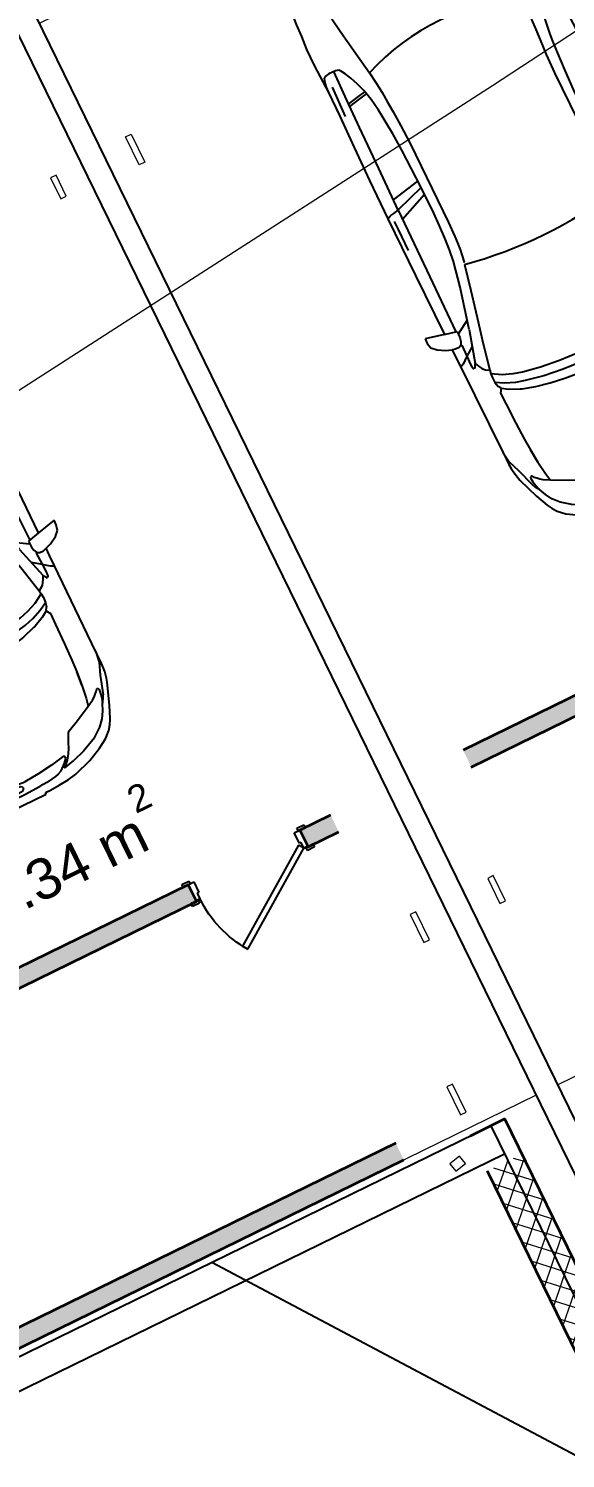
# Model space of a CAD drawing. Header units: metres. Extents: x 7511783 to 7512372, y 4692307 to 4692611.
# Drawn here: x 7512209.51 to 7512212.96, y 4692466.48 to 4692475.68 of the extents above; entities that cross this region are included whole.
import ezdxf

# ---------------------------------------------------------------- set-up
doc = ezdxf.new("R2010")
doc.units = ezdxf.units.M
doc.layers.get('0').update_dxf_attribs({"lineweight": 0})
doc.layers.add('A - Fill Zone_Pen_No__156', color=7, linetype='Continuous', lineweight=0, true_color=0x54689e)
doc.layers.add('A - Muret_Pen_No__102', color=7, linetype='Continuous', lineweight=0, true_color=0xcccccc)
for name, color, linetype, lineweight in [('A - Muret', 7, 'Continuous', 0), ('A - Muret_Pen_No__101', 252, 'Continuous', 0), ('A - Muret_Pen_No__7', 7, 'Continuous', 0), ('A - Pllaka Themel', 7, 'Continuous', 0), ('A - Pllaka Themel_Pen_No__42', 8, 'Continuous', 0), ('A - Rampa_Pen_No__42', 8, 'Continuous', 0), ('A - Shtyllat', 7, 'Continuous', 0), ('A - Shtyllat_Pen_No__1', 7, 'Continuous', 0), ('A1 - Bodrumi -1_Pen_No__42', 8, 'Continuous', 0), ('ARCHICAD Doors_Pen_No__42', 8, 'Continuous', 0), ('Interior - Furniture _Pen_No__42', 8, 'Continuous', 0), ('vijat rregullim', 1, 'Continuous', 0)]:
    doc.layers.add(name, color=color, linetype=linetype, lineweight=lineweight)
doc.styles.add('GENERATED_STYLE_2', font='arialbd.ttf')
pattern_1 = [(44.99999999999999, (0, 0), (-68.94290863686237, 68.94290863686243), []), (135.0000000000002, (0, 0), (68.94290863686219, 68.94290863686261), [])]

# ---------------------------------------------------------------- blocks, each defined once
blk = doc.blocks.new('Slab_2', base_point=(27550, -20500.83535421408))
at = {"layer": 'A - Pllaka Themel_Pen_No__42', "color": 8, "linetype": 'Continuous', "lineweight": 25, "flags": 128}
blk.add_lwpolyline([(27550, -20500.83535421408), (52100, -20500.83535421408), (52100, 1500), (27550, 1500)], close=True, dxfattribs=at)
blk = doc.blocks.new('Door 22')
at = {"layer": 'ARCHICAD Doors_Pen_No__42', "color": 8, "linetype": 'Continuous', "lineweight": 25}
for p, q in [((-260.3921784050518, 393.9747868736185), (-237.4491209510099, 426.7408686451782)), ((349.0569425459581, -32.76608177155968), (-260.3921784050518, 393.9747868736185)), ((-237.4491209510099, 426.7408686451782), (371.9999999999999, 0)), ((-387, 23.99999999999998), (-437, 23.99999999999998)), ((-437, 23.99999999999998), (-437, 4.99999999999999)), ((-437, 4.99999999999999), (-387, 4.99999999999999)), ((-400, 4.99999999999999), (-437.0000000000001, 4.99999999999999)), ((-400, 4.99999999999999), (-437.0000000000001, 4.99999999999999)), ((-375, 4.99999999999999), (-400, 4.99999999999999)), ((-400, 4.99999999999999), (-400, 0)), ((-400, 0), (-400, 4.99999999999999)), ((-400, 0), (-400, 4.99999999999999)), ((-400, 0), (-375, 0)), ((-372.0000000000001, 0), (-400, 0)), ((-400, 0), (-400, -115)), ((-400, -115), (-400, 0)), ((-400, -115), (-400, 0)), ((-387, 4.99999999999999), (-387, 23.99999999999998)), ((-375, 0), (-375, 4.99999999999999)), ((-372.0000000000001, -40), (-372.0000000000001, 0)), ((371.9999999999999, 0), (349.0569425459581, -32.76608177155968)), ((400, 0), (372.0000000000001, 0)), ((372.0000000000001, 0), (372.0000000000001, -40)), ((400, 4.99999999999999), (375, 4.99999999999999)), ((375, 4.99999999999999), (375, 0)), ((375, 0), (400, 0)), ((437, 23.99999999999998), (387, 23.99999999999998)), ((387, 23.99999999999998), (387, 4.99999999999999)), ((387, 4.99999999999999), (437, 4.99999999999999)), ((400, 0), (400, 4.99999999999999)), ((400, 0), (400, 4.99999999999999)), ((400, 0), (400, 4.99999999999999)), ((400, 4.99999999999999), (437.0000000000001, 4.99999999999999)), ((400, 4.99999999999999), (437.0000000000001, 4.99999999999999)), ((400, -115), (400, 0)), ((400, -115), (400, 0)), ((400, -115), (400, 0)), ((437, 4.99999999999999), (437, 23.99999999999998)), ((-360.0000000000001, -40), (-372.0000000000001, -40)), ((-360.0000000000001, -115), (-360.0000000000001, -40)), ((372.0000000000001, -40), (360.0000000000001, -40)), ((360.0000000000001, -40), (360.0000000000001, -115)), ((-387, -115), (-437, -115)), ((-437, -115), (-437, -134)), ((-400, -115), (-437.0000000000001, -115)), ((-400, -115), (-437.0000000000001, -115)), ((-437, -134), (-387, -134)), ((-400, -115), (-360.0000000000001, -115)), ((-387, -134), (-387, -115)), ((360.0000000000001, -115), (400, -115)), ((437, -115), (387, -115)), ((387, -115), (387, -134)), ((387, -134), (437, -134)), ((400, -115), (437.0000000000001, -115)), ((400, -115), (437.0000000000001, -115)), ((437, -134), (437, -115))]:
    blk.add_line(p, q, dxfattribs=at)
blk.add_arc((371.9999999999999, 0), 744, 145, 180, dxfattribs=at)
blk = doc.blocks.new('Wall_4', base_point=(27550, -16800.83534970144))
at = {"layer": 'A - Muret_Pen_No__102', "linetype": 'Continuous', "lineweight": 0, "true_color": 0xcccccc}
for points in [[(27950.0000290573, -16800.83525542941), (27950.0000290573, -16920.83534970144), (31580.00002665214, -16920.83534970144), (31580.00002665214, -16800.83540369611)], [(32379.99996322105, -16800.8354275801), (32379.99996322105, -16920.83534970144), (32704.07968786086, -16920.83534970144), (32704.07968786086, -16800.83534532561)], [(33504.07968961485, -16800.8353220227), (33504.07968961485, -16920.83534970144), (36983.86845462135, -16920.83534970144), (36983.86845462135, -16800.8353220227)], [(37900, -16800.83525651832), (37783.8684644679, -16800.8353220227), (37783.8684644679, -16920.83534970144), (37900, -16920.83534970144)]]:
    blk.add_hatch(color=254, dxfattribs=at).paths.add_polyline_path(points)
at = {"layer": 'A - Muret_Pen_No__7', "color": 7, "linetype": 'Continuous', "lineweight": 35}
for p, q in [((31580, -16800.83534970144), (31542.99999999999, -16800.83534970144)), ((31580, -16800.83534970144), (31580, -16915.83534970144)), ((32380, -16800.83534970144), (32416.99999999999, -16800.83534970144)), ((32380, -16800.83534970144), (32380, -16915.83534970144)), ((32704.07964977754, -16800.83534970144), (32667.07964977754, -16800.83534970144)), ((32704.07964977754, -16800.83534970144), (32704.07964977754, -16915.83534970144)), ((33504.07964977754, -16800.83534970144), (33541.07964977754, -16800.83534970144)), ((33504.07964977754, -16800.83534970144), (33504.07964977754, -16915.83534970144)), ((36983.86847167338, -16800.83534970144), (36946.86847167338, -16800.83534970144)), ((36983.86847167338, -16800.83534970144), (36983.86847167338, -16915.83534970144)), ((37783.86847167338, -16800.83534970144), (37820.86847167338, -16800.83534970144)), ((37783.86847167338, -16800.83534970144), (37783.86847167338, -16915.83534970144)), ((31580, -16920.83534970144), (31542.99999999999, -16920.83534970144)), ((31580, -16915.83534970144), (31580, -16920.83534970144)), ((32380, -16915.83534970144), (32380, -16920.83534970144)), ((32380, -16920.83534970144), (32416.99999999999, -16920.83534970144)), ((32704.07964977754, -16920.83534970144), (32667.07964977754, -16920.83534970144)), ((32704.07964977754, -16915.83534970144), (32704.07964977754, -16920.83534970144)), ((33504.07964977754, -16915.83534970144), (33504.07964977754, -16920.83534970144)), ((33504.07964977754, -16920.83534970144), (33541.07964977754, -16920.83534970144)), ((36983.86847167338, -16920.83534970144), (36946.86847167338, -16920.83534970144)), ((36983.86847167338, -16915.83534970144), (36983.86847167338, -16920.83534970144)), ((37783.86847167338, -16915.83534970144), (37783.86847167338, -16920.83534970144)), ((37783.86847167338, -16920.83534970144), (37820.86847167338, -16920.83534970144))]:
    blk.add_line(p, q, dxfattribs=at)
at = {"layer": 'A - Muret_Pen_No__7', "color": 7, "linetype": 'Continuous', "lineweight": 35, "flags": 128}
for points in [[(31579.99994188542, -16800.83534970144), (27950.0000290573, -16800.83534970144)], [(32704.07970191689, -16800.83534970144), (32380, -16800.83534970144)], [(36983.86842858164, -16800.83534970144), (33504.07960580431, -16800.83534970144)], [(37900, -16800.83534970144), (37783.86848669623, -16800.83534970144)], [(27950.0000290573, -16920.83534970144), (31579.99994188542, -16920.83534970144)], [(32380, -16920.83534970144), (32480, -16920.83534970144)], [(32599.99999999999, -16920.83534970144), (32704.07970191689, -16920.83534970144)], [(33504.07960580431, -16920.83534970144), (35189.99999999999, -16920.83534970144)], [(35309.99999999999, -16920.83534970144), (36983.86842858164, -16920.83534970144)], [(37783.86848669623, -16920.83534970144), (37900, -16920.83534970144)]]:
    blk.add_lwpolyline(points, dxfattribs=at)
at = {"layer": 'ARCHICAD Doors_Pen_No__42', "color": 8, "linetype": 'Continuous', "lineweight": 25, "xscale": -1, "zscale": 1000, "rotation": 180}
for p in [(31979.99999999999, -16915.83534970144), (37383.86847167338, -16915.83534970144)]:
    blk.add_blockref('Door 22', p, dxfattribs=at)
at = {"layer": 'ARCHICAD Doors_Pen_No__42', "color": 8, "linetype": 'Continuous', "lineweight": 25, "zscale": 1000, "rotation": 180}
blk.add_blockref('Door 22', (33104.07964977754, -16915.83534970144), dxfattribs=at)
blk = doc.blocks.new('Wall_12', base_point=(18900.00004897139, -16800.83534970144))
at = {"layer": 'A - Muret_Pen_No__102', "linetype": 'Continuous', "lineweight": 0, "true_color": 0xcccccc}
for points in [[(18900.00004897139, -16920.83534970144), (21608.11827389466, -16920.83534970144), (21608.11827389466, -16800.83538127995), (18900.00004897139, -16800.83538127995)], [(22408.11823920512, -16800.83538127995), (22408.11823920512, -16920.83534970144), (25979.99997934465, -16920.83534970144), (25979.99997934465, -16800.83538127995)], [(26780.0000192115, -16800.83540407117), (26780.0000192115, -16920.83534970144), (27000, -16920.83534970144), (27000, -16800.83540407117)]]:
    blk.add_hatch(color=254, dxfattribs=at).paths.add_polyline_path(points)
at = {"layer": 'A - Muret_Pen_No__7', "color": 7, "linetype": 'Continuous', "lineweight": 35}
for p, q in [((21608.1182560424, -16800.83534970144), (21571.11825604239, -16800.83534970144)), ((21608.1182560424, -16800.83534970144), (21608.1182560424, -16915.83534970144)), ((22408.11825604239, -16800.83534970144), (22445.1182560424, -16800.83534970144)), ((22408.11825604239, -16800.83534970144), (22408.11825604239, -16915.83534970144)), ((25980, -16800.83534970144), (25943, -16800.83534970144)), ((25980, -16800.83534970144), (25980, -16915.83534970144)), ((26780, -16800.83534970144), (26817, -16800.83534970144)), ((26780, -16800.83534970144), (26780, -16915.83534970144)), ((21608.1182560424, -16920.83534970144), (21571.11825604239, -16920.83534970144)), ((21608.1182560424, -16915.83534970144), (21608.1182560424, -16920.83534970144)), ((22408.11825604239, -16915.83534970144), (22408.11825604239, -16920.83534970144)), ((22408.11825604239, -16920.83534970144), (22445.1182560424, -16920.83534970144)), ((25980, -16920.83534970144), (25943, -16920.83534970144)), ((25980, -16915.83534970144), (25980, -16920.83534970144)), ((26780, -16915.83534970144), (26780, -16920.83534970144)), ((26780, -16920.83534970144), (26817, -16920.83534970144))]:
    blk.add_line(p, q, dxfattribs=at)
at = {"layer": 'A - Muret_Pen_No__7', "color": 7, "linetype": 'Continuous', "lineweight": 35, "flags": 128}
for points in [[(21608.11828236605, -16800.83534970144), (18900.00004897139, -16800.83534970144)], [(25979.99997934465, -16800.83534970144), (22408.11820153338, -16800.83534970144)], [(27000, -16800.83534970144), (26780.00001921149, -16800.83534970144)], [(18900.00004897139, -16920.83534970144), (21608.11828236605, -16920.83534970144)], [(22408.11820153338, -16920.83534970144), (22690, -16920.83534970144)], [(22810, -16920.83534970144), (25979.99997934465, -16920.83534970144)], [(26780.0000192115, -16920.83534970144), (27000, -16920.83534970144)]]:
    blk.add_lwpolyline(points, dxfattribs=at)
at = {"layer": 'ARCHICAD Doors_Pen_No__42', "color": 8, "linetype": 'Continuous', "lineweight": 25, "xscale": -1, "zscale": 1000, "rotation": 180}
for p in [(22008.1182560424, -16915.83534970144), (26380, -16915.83534970144)]:
    blk.add_blockref('Door 22', p, dxfattribs=at)
blk = doc.blocks.new('Wall_18', base_point=(16950, -19000.83965125988))
at = {"layer": 'A - Muret_Pen_No__102', "linetype": 'Continuous', "lineweight": 0, "true_color": 0xcccccc}
for points in [[(16949.99995060411, -19000.83962311153), (22350.0000133822, -19000.83707501052), (22350.0000133822, -18880.83737246681), (16949.99995060411, -18880.83963744548)], [(23149.99996500959, -19000.83679188819), (26449.99999550946, -19000.83523471535), (26449.99999550946, -18880.8356737328), (23149.99996500959, -18880.83708934447)]]:
    blk.add_hatch(color=254, dxfattribs=at).paths.add_polyline_path(points)
at = {"layer": 'A - Muret_Pen_No__7', "color": 7, "linetype": 'Continuous', "lineweight": 35, "flags": 128}
for points in [[(18780.00004897139, -18880.83889797258), (16949.99995060411, -18880.8396512599)], [(22350.00001616929, -18880.83742844498), (18900.00004897139, -18880.8388485767)], [(26449.99999550948, -18880.8357407522), (23150.00004895188, -18880.83709913905)], [(16950, -19000.83965125988), (22350.00006556514, -19000.83742844497)], [(23149.9999426305, -19000.83709913911), (26450.00000000019, -19000.83574075221)]]:
    blk.add_lwpolyline(points, dxfattribs=at)
blk = doc.blocks.new('Wall_33', base_point=(27149.99549916007, -24950.64074474684))
at = {"layer": 'A - Muret_Pen_No__101', "linetype": 'Continuous', "lineweight": 13}
h = blk.add_hatch(dxfattribs=at)
h.set_pattern_fill('CONCRETE_BLOCK', color=252, style=0, pattern_type=2)
h.set_pattern_definition(pattern_1)
h.paths.add_polyline_path([(26899.99581397649, -24700.63728633086), (27149.9957809956, -24700.64073833176), (27150.00108528966, -19050.40592252639), (26900.00103407541, -19050.40566994096), (26900.00103407541, -19050.45601863697), (27149.99898041107, -19050.45947063786), (27149.99552841017, -19300.45943765698), (26900.00078148998, -19300.45598565608)])
h = blk.add_hatch(dxfattribs=at)
h.set_pattern_fill('CONCRETE_BLOCK', color=252, style=0, pattern_type=2)
h.set_pattern_definition(pattern_1)
h.paths.add_polyline_path([(26899.99551334998, -24950.64048098553), (27149.99551976507, -24950.64074474685), (26899.99551334998, -24950.63731584977)])
at = {"layer": 'A - Muret_Pen_No__7', "color": 7, "linetype": 'Continuous', "lineweight": 35, "flags": 128}
for points in [[(27150.00104184993, -19050.40590479135), (26900.00104185004, -19050.40566994096)], [(27149.99573401046, -24700.64074828263), (27150.00104184993, -19050.40590479135)], [(26900.00080695232, -19300.45604481404), (26899.99573401366, -24700.63722151421)], [(26899.99549916018, -24950.64050989645), (27149.99549916007, -24950.64074474684)]]:
    blk.add_lwpolyline(points, dxfattribs=at)
blk = doc.blocks.new('Column_20', base_point=(2720.000000000001, 13759.91603487401))
at = {"layer": 'A - Shtyllat_Pen_No__1', "color": 7, "linetype": 'Continuous', "lineweight": 13, "flags": 128}
blk.add_lwpolyline([(2700.000000000001, 13659.91603487401), (2740.000000000001, 13659.91603487401), (2740.000000000001, 13859.91603487401), (2700.000000000001, 13859.91603487401)], close=True, dxfattribs=at)
blk = doc.blocks.new('Column_21', base_point=(2720.000000000001, 14480))
at = {"layer": 'A - Shtyllat_Pen_No__1', "color": 7, "linetype": 'Continuous', "lineweight": 13, "flags": 128}
blk.add_lwpolyline([(2700.000000000001, 14380), (2740.000000000001, 14380), (2740.000000000001, 14580), (2700.000000000001, 14580)], close=True, dxfattribs=at)
blk = doc.blocks.new('Column_22', base_point=(1682.500000000002, 14455))
at = {"layer": 'A - Shtyllat_Pen_No__1', "color": 7, "linetype": 'Continuous', "lineweight": 13, "flags": 128}
blk.add_lwpolyline([(1662.500000000002, 14380), (1702.500000000002, 14380), (1702.500000000002, 14530), (1662.500000000002, 14530)], close=True, dxfattribs=at)
blk = doc.blocks.new('Column_27', base_point=(2775.000000000002, 13229.91646502986))
at = {"layer": 'A - Shtyllat_Pen_No__1', "color": 7, "linetype": 'Continuous', "lineweight": 13, "flags": 128}
blk.add_lwpolyline([(2795.000000000002, 13319.91646502986), (2755.000000000002, 13319.91646502986), (2755.000000000002, 13139.91646502986), (2795.000000000002, 13139.91646502986)], close=True, dxfattribs=at)
blk = doc.blocks.new('Column_29', base_point=(2775.000000000002, 13759.91603487401))
at = {"layer": 'A - Shtyllat_Pen_No__1', "color": 7, "linetype": 'Continuous', "lineweight": 13, "flags": 128}
blk.add_lwpolyline([(2795.000000000002, 13659.91603487401), (2755.000000000002, 13659.91603487401), (2755.000000000002, 13859.91603487401), (2795.000000000002, 13859.91603487401)], close=True, dxfattribs=at)
blk = doc.blocks.new('Column_68', base_point=(7281.073338374333, 13081.56051221463))
at = {"layer": 'A - Shtyllat_Pen_No__1', "color": 7, "linetype": 'Continuous', "lineweight": 13, "flags": 128}
blk.add_lwpolyline([(7326.671118638064, 13061.04606766889), (7313.534583612092, 13119.590336795), (7235.4755581106, 13102.07495676038), (7248.612093136573, 13043.53068763426)], close=True, dxfattribs=at)
blk = doc.blocks.new('Car 05 22')
at = {"layer": 'Interior - Furniture _Pen_No__42', "color": 8, "linetype": 'Continuous', "lineweight": 25}
for p, q in [((1961.117547741, 983.2211582230001), (1928.938242309, 983.2211582230001)), ((1928.938242309, 983.2211582230001), (1957.843908175, 858.0544967500001)), ((1996.903176747, 974.9060932166), (1961.117547741, 983.2211582230001)), ((2026.89661068, 945.007687052), (1996.903176747, 974.9060932166)), ((2054.5732194, 897.577022836), (2026.89661068, 945.007687052)), ((-372.3345973750002, 830.2299334650002), (-483.1389679684001, 817.2581826864)), ((-251.752794228, 841.0437339470001), (-372.3345973750002, 830.2299334650002)), ((-168.2198443133, 844.6061713611999), (-251.752794228, 841.0437339470001)), ((-78.35772569479998, 850.6357850930001), (-168.2198443133, 844.6061713611999)), ((-24.036324899, 852.2918850640001), (-78.35772569479998, 850.6357850930001)), ((40.3182760438, 852.333685063), (-24.036324899, 852.2918850640001)), ((230.8030912739, 845.5192631063), (40.3182760438, 852.333685063)), ((129.0398444, 820.468777931), (138.8862428820001, 832.3883788069999)), ((138.8862428820001, 832.3883788069999), (165.168377873, 840.2758852750001)), ((165.168377873, 840.2758852750001), (194.733578306, 844.324685204)), ((194.733578306, 844.324685204), (230.803091274, 845.519263106)), ((400.0158099590001, 847.5968063790001), (230.8030912739, 845.5192631063)), ((590.7241636140001, 851.6786068920002), (400.0158099590001, 847.5968063790001)), ((856.5325990199999, 856.1697074550001), (590.7241636140001, 851.6786068920002)), ((1129.8609284, 858.5331077519999), (856.5325990199999, 856.1697074550001)), ((1119.51383092, 833.267204581), (1115.14443198, 808.9482015290001)), ((1120.16623076, 836.3248049650001), (1119.51383092, 833.267204581)), ((1120.69723063, 838.160005195), (1120.16623076, 836.3248049650001)), ((1129.8609284, 858.5331077519999), (1120.69723063, 838.160005195)), ((1536.1071561, 860.3802508980001), (1129.8609284, 858.5331077519999)), ((1162.63563846, 830.4777734580001), (1220.13025657, 829.0713745190002)), ((1220.13025657, 829.0713745190002), (1369.65750367, 831.4890726950001)), ((1957.843908175, 858.0544967500001), (1536.1071561, 860.3802508980001)), ((1957.84390817, 858.0544967500001), (1977.22141076, 777.427813481)), ((2067.91700908, 857.6794056350002), (2054.5732194, 897.577022836)), ((2119.91703998, 857.4374531180001), (2067.91700908, 857.6794056350002)), ((2075.28112592, 835.6608695470001), (2067.91700908, 857.6794056350002)), ((2075.2191259, 809.398389361), (2075.28112592, 835.6608695470001)), ((2193.165590015, 856.4504063259001), (2119.91703998, 857.4374531180001)), ((2166.81146925, 813.8145374840001), (2182.27381684, 834.0818412380002)), ((2182.27381684, 834.0818412380002), (2193.16559002, 856.4504063260001)), ((2808.01466132, 852.5547640039999), (2193.165590015, 856.4504063259001)), ((2855.7113639, 852.6327640009999), (2808.01466132, 852.5547640039999)), ((2808.01466132, 852.5547640039999), (2876.86636504, 843.3172643940001)), ((2891.44016583, 852.528764005), (2855.7113639, 852.6327640009999)), ((2876.86636504, 843.3172643940001), (2954.16376923, 813.731165643)), ((2922.51356751, 852.0343640259999), (2891.44016583, 852.528764005)), ((2904.11849592, 832.8863289209999), (2905.06820589, 832.837990116)), ((2945.17226874, 849.4061641369999), (2922.51356751, 852.0343640259999)), ((2989.61447115, 839.6482645490003), (2945.17226874, 849.4061641369999)), ((3013.55027244, 833.064864827), (2989.61447115, 839.6482645490003)), ((3154.26138006, 782.5577669589999), (3013.55027244, 833.064864827)), ((-757.6903274910002, 747.022066986), (-784.8200333720001, 721.8124613509999)), ((-706.3378894982, 775.7872218095), (-757.6903274910002, 747.022066986)), ((-701.0941271610001, 743.2591195180001), (-729.425104913, 716.3992494200002)), ((-585.227090103, 801.027979058), (-706.3378894982, 775.7872218095)), ((-664.8727541800001, 760.961322365), (-701.0941271610001, 743.2591195180001)), ((-626.571782751, 772.4860242179999), (-664.8727541800001, 760.961322365)), ((-594.8871138119998, 778.489558035), (-626.571782751, 772.4860242179999)), ((-483.1389679684001, 817.2581826864), (-585.227090103, 801.027979058)), ((124.560977278, 791.396786131), (129.0398444, 820.468777931)), ((125.693926866, 743.8968737240001), (124.560977278, 791.396786131)), ((327.3887276080001, 761.9208956260001), (125.394377448, 756.455747737)), ((132.4291391170001, 722.8048827370001), (125.693926866, 743.8968737240001)), ((210.873013229, 809.231738788), (418.0703055720001, 816.1926024380002)), ((521.950780327, 764.672895972), (327.3887276080001, 761.9208956260001)), ((355.2943663540001, 762.315609428), (339.1227247570001, 683.1192857359999)), ((373.4006373970001, 762.571715197), (357.2289958010001, 683.375391506)), ((813.6270094460001, 769.327996556), (521.950780327, 764.672895972)), ((1108.59023357, 773.98329714), (813.6270094460001, 769.327996556)), ((1036.25651944, 772.8416796290002), (996.5002997029999, 578.7916468290002)), ((1041.96657906, 578.0240872360001), (1107.56627095, 773.967136299)), ((1173.32542975, 774.8950612010001), (1090.33970038, 577.8925306800002)), ((1115.14443198, 808.9482015290001), (1108.59023357, 773.98329714)), ((1108.59023357, 773.98329714), (1537.61805657, 780.0259473990001)), ((1537.61805657, 780.0256115210001), (1974.99295641, 786.0764425990001)), ((1939.15395607, 686.22492547), (1995.917261, 777.427813481)), ((1977.22141076, 777.427813481), (2019.59119012, 777.427813481)), ((2000.39650233, 701.5917706940002), (2213.53100788, 762.9814866290001)), ((2019.59119012, 777.427813481), (2044.48611622, 783.069509224)), ((2044.48611622, 783.069509224), (2063.35562216, 792.2740022800001)), ((2063.35562216, 792.2740022800001), (2070.42572439, 799.8521965630001)), ((2068.68333559, 787.696981005), (2065.39356605, 794.4584027669999)), ((2068.68333559, 787.696981005), (2148.02030692, 790.4828861469999)), ((2070.42572439, 799.8521965630001), (2075.2191259, 809.398389361)), ((2106.51930118, 732.1586113790001), (2148.02030692, 790.4828861469999)), ((2148.02030692, 790.4828861469999), (2166.81146925, 813.8145374840001)), ((2148.02030692, 790.4828861469999), (2205.61920777, 792.204186117)), ((2205.61920777, 792.204186117), (2227.21980808, 791.0038861380001)), ((2226.59190807, 769.8777067159999), (2213.53100788, 762.9814866290001)), ((2213.53100788, 762.9814866290001), (2238.34670825, 752.240186817)), ((2234.36910819, 773.9630864369999), (2226.59190807, 769.8828865080001)), ((2227.21980808, 791.0038861380001), (2232.61990816, 790.0299861550001)), ((2232.61990816, 790.0299861550001), (2237.93539134, 787.287122525)), ((2238.46067648, 776.864360243), (2234.36910819, 773.9630864369999)), ((2240.81890828, 784.0391862600001), (2237.93539134, 787.287122525)), ((2238.34670825, 752.240186817), (2258.53170854, 739.7174870370001)), ((2238.46067648, 776.864360243), (2240.85090828, 780.520986322)), ((2240.85090828, 780.520986322), (2240.81890828, 784.0391862600001)), ((2258.53170854, 739.7174870370001), (2269.0398087, 731.086787188)), ((2954.16376923, 813.731165643), (3075.78877375, 774.6896785450001)), ((3022.47491973, 758.305686711), (3023.66221975, 762.4851866380001)), ((3024.49924208, 753.7186598590001), (3022.47491973, 758.305686711)), ((3023.66221975, 762.4851866380001), (3034.64521991, 765.0503865930001)), ((3037.91041996, 743.452886971), (3024.49924208, 753.7186598590001)), ((3034.64521991, 765.0503865930001), (3046.93432009, 763.817386614)), ((3050.61522015, 730.6688871950001), (3037.91041996, 743.452886971)), ((3046.93432009, 763.817386614), (3060.9451203, 762.9292866300001)), ((3060.9451203, 762.9292866300001), (3089.85712072, 757.3861867269999)), ((3100.48402088, 763.1120866269999), (3075.78877375, 774.6896785450001)), ((3089.85712072, 757.3861867269999), (3108.43932099, 751.4304868319999)), ((3114.13862108, 753.311186799), (3100.48402088, 763.1120866269999)), ((3108.43932099, 751.4304868319999), (3122.8656212, 746.435986919)), ((3122.8656212, 746.435986919), (3114.13862108, 753.311186799)), ((3170.0706946, 726.5554905960001), (3122.8656212, 746.435986919)), ((3235.883818752, 747.6101556219), (3154.26138006, 782.5577669589999)), ((3269.07948628, 728.3294692490001), (3235.883818752, 747.6101556219)), ((-815.0478655078001, 667.7598955197003), (-855.0523550635, 511.0116477078998)), ((-784.8200333720001, 721.8124613509999), (-815.0478655078001, 667.7598955197003)), ((-768.27197925, 602.2788720830002), (-750.5770825730001, 669.7773949330001)), ((-729.425104913, 716.3992494200002), (-750.5770825730001, 669.7773949330001)), ((146.670770152, 710.6062742990001), (132.4291391170001, 722.8048827370001)), ((171.252864179, 696.6287725440002), (146.670770152, 710.6062742990001)), ((212.566754139, 676.5412700230003), (171.252864179, 696.6287725440002)), ((266.3151410770001, 654.566867265), (212.566754139, 676.5412700230003)), ((319.490328155, 636.426864989), (266.3151410770001, 654.566867265)), ((339.1227247570001, 683.1192857359999), (329.5580559370001, 633.867334886)), ((357.2289958010001, 683.375391506), (346.76505809, 629.492778784)), ((2000.39650233, 701.5917706940002), (1730.35620914, 633.8338533080002)), ((1952.84760406, 621.338789111), (2122.04550654, 659.9572884350001)), ((2122.04550654, 659.9572884350001), (2293.79610906, 697.650987774)), ((2269.0398087, 731.086787188), (2278.83550884, 721.9650873480001)), ((2278.83550884, 721.9650873480001), (2293.79610906, 697.650987774)), ((2293.79610906, 697.650987774), (2317.1870094, 700.7385877199999)), ((2293.79610906, 697.6386630720001), (2293.79610906, 697.650987774)), ((2317.1870094, 700.7385877199999), (2345.74280982, 702.7498876850002)), ((2355.13419975, 639.912801441), (2317.1870094, 700.7385877199999)), ((2345.74280982, 702.7498876850002), (2378.92931031, 702.0184876970001)), ((2410.10490185, 649.1086815510001), (2378.92931031, 702.0184876970001)), ((2378.92931031, 702.0184876970001), (2410.57231077, 694.202887834)), ((2436.02871163, 583.2244924540001), (2410.10490185, 649.1086815510001)), ((2410.57231077, 694.202887834), (2410.58631694, 694.1782473540002)), ((2428.73881104, 681.706188053), (2410.57231077, 694.202887834)), ((2428.73881104, 681.706188053), (2457.25830016, 700.0355353230001)), ((2428.77597173, 681.7007453250001), (2428.73881104, 681.706188053)), ((2428.77597173, 681.7007453250001), (2456.66545813, 639.8418234830003)), ((2457.25830016, 700.0355353230001), (2535.4819126, 697.9905877680001)), ((2535.4226126, 697.9916562040003), (2673.21491462, 695.5089878119999)), ((2535.46586986, 697.9894090810001), (2535.4819126, 697.988971943)), ((2673.21491462, 695.5089878119999), (2787.200816290001, 691.4809878819999)), ((2787.200816290001, 691.4809878819999), (2868.41581748, 687.223087957)), ((2868.39588233, 687.2248867100001), (2959.72331881, 678.984388101)), ((2959.72331881, 678.984388101), (2868.41581748, 687.1969879569999)), ((2959.72331881, 678.984388101), (3047.2313201, 666.2002883250001)), ((3047.20992906, 666.2041971140002), (3100.00912087, 656.556188494)), ((3064.50712035, 714.6457874760001), (3050.61522015, 730.6688871950001)), ((3076.97452053, 697.807687771), (3064.50712035, 714.6457874760001)), ((3100.00912087, 656.556188494), (3076.97452053, 697.807687771)), ((3152.92075342, 553.873393456), (3100.00912087, 656.556188494)), ((3211.69204952, 701.0151137130001), (3170.0706946, 726.5554905960001)), ((3254.25934432, 663.1775183300001), (3211.69204952, 701.0151137130001)), ((3301.86726379, 602.8090087200001), (3254.25934432, 663.1775183300001)), ((3298.56678787, 705.6390702070001), (3269.07948628, 728.3294692490001)), ((3337.33388997, 663.380671991), (3298.56678787, 705.6390702070001)), ((3374.49419199, 603.583974516), (3337.33388997, 663.380671991)), ((-768.27197925, 602.2788720830002), (-782.764796709, 510.0106247469999)), ((-764.3441764490001, 617.261773195), (-665.7281459970001, 623.9546285630003)), ((-665.7281459970001, 623.9546285630003), (-500.877431885, 634.180288886)), ((-500.877431885, 634.180288886), (-383.0238853850001, 641.9613403830001)), ((-383.0238853850001, 641.9613403830001), (-274.2208861730001, 631.3184000780001)), ((-274.2208861730001, 631.3184000780001), (-56.40485420300001, 600.536895199)), ((-56.40485420300001, 600.536895199), (145.941775497, 566.5900898169999)), ((145.941775497, 566.5900898169999), (233.261172115, 552.312592089)), ((233.261172115, 552.312592089), (315.3092800730001, 541.359190513)), ((392.7088835140001, 617.8124267930001), (319.490328155, 636.426864989)), ((474.8166917820001, 607.105387857), (392.7088835140001, 617.8124267930001)), ((521.3449804749999, 601.6186871690002), (474.8166917820001, 607.105387857)), ((569.993568652, 596.838186569), (521.3449804749999, 601.6186871690002)), ((652.59274858, 590.9845858339999), (569.993568652, 596.838186569)), ((772.8388193580001, 584.9903850819999), (652.59274858, 590.9845858339999)), ((907.266686691, 580.298084493), (772.8388193580001, 584.9903850819999)), ((1041.96657906, 578.0240872360001), (907.266686691, 580.298084493)), ((1227.79815085, 577.518695794), (1041.96657906, 578.0240872360001)), ((1316.09897866, 580.475793563), (1227.79815085, 577.518695794)), ((1403.02450604, 584.4121905939999), (1316.09897866, 580.475793563)), ((1483.8761315, 590.1361862749999), (1403.02450604, 584.4121905939999)), ((1562.00595611, 600.5964783840001), (1483.8761315, 590.1361862749999)), ((1730.35620914, 633.8338533080002), (1562.00595611, 600.5964783840001)), ((1610.72419049, 544.0665862469999), (1779.61280153, 581.7538898049999)), ((1779.61280153, 581.7538898049999), (1952.84760406, 621.338789111)), ((2379.77420337, 575.387091212), (2355.13301598, 639.9159014410001)), ((2397.33410595, 514.2584815219999), (2379.77250853, 575.3929912130001)), ((2453.63941421, 521.616582688), (2436.02871163, 583.2244924540001)), ((2456.66545813, 639.8418234830003), (2487.23639187, 574.2621729599999)), ((2487.23639187, 574.2621729599999), (2491.79934275, 562.0052962960002)), ((2491.79994982, 562.0052962960002), (2517.90263133, 477.034766618)), ((3189.62073735, 475.569766106), (3152.92075342, 553.873393456)), ((3301.86726379, 602.8090087200001), (3346.01551313, 501.42179807)), ((3418.40079436, 512.743978351), (3374.49419199, 603.583974516)), ((-855.0523550635, 511.0116477078998), (-874.6778528530002, 344.9579771100001)), ((-782.7621654889999, 510.0273763590001), (-794.5333543099999, 390.6265818930001)), ((315.2936019620001, 541.3606176840001), (384.2945810830001, 535.0794906230002)), ((384.2815104790001, 535.0803623180001), (454.174320738, 530.4191213629999)), ((454.170282107, 530.4193907049998), (526.242583163, 526.2868907769998)), ((526.2331313149999, 526.287307384), (627.7018846490002, 521.814890855)), ((627.6985462070002, 521.8149872519999), (756.75876515, 518.0884218199999)), ((756.75876515, 518.0884218199999), (1322.62824821, 518.052230308)), ((1322.62824821, 518.052230308), (1420.49779626, 521.6528908580001)), ((1420.49066257, 521.652523245), (1466.64156934, 524.030772681)), ((1466.62639694, 524.029990817), (1510.87647584, 527.594696836)), ((1510.85529759, 527.5929907539999), (1554.25309822, 533.0576906580002)), ((1554.25309822, 533.0576906580002), (1596.82961355, 540.969674969)), ((1597.28918852, 541.1774857889999), (1596.65116701, 540.8889849259999)), ((2419.31580918, 395.73626267), (2397.33316008, 514.2635815229999)), ((2477.61661773, 401.0764635800001), (2453.63941421, 521.616582688)), ((2517.90263133, 477.034766618), (2537.54372273, 384.081034151)), ((3199.39883308, 466.7584630290001), (3189.62073735, 475.569766106)), ((3220.69886845, 454.3885401880001), (3199.39883308, 466.7584630290001)), ((3346.01551313, 501.42179807), (3374.29746586, 419.557472908)), ((3457.47689648, 393.098483403), (3418.40079436, 512.743978351)), ((-794.5333543099999, 390.6265818930001), (-802.432846809, 258.715288008)), ((2433.73206705, 266.091642182), (2419.31580918, 395.73626267)), ((2493.88922012, 269.050242651), (2477.61661773, 401.0764635800001)), ((2537.54372273, 384.081034151), (2551.45611664, 285.6281997640001)), ((3256.10680826, 439.241753418), (3220.67662376, 454.401458713)), ((3288.39019413, 425.101248479), (3256.10680826, 439.241753418)), ((3319.36158057, 408.4128426500001), (3288.39019413, 425.101248479)), ((3353.46269085, 384.251283776), (3319.36158057, 408.4128426500001)), ((3321.23357975, 370.497229407), (3320.99727986, 362.132926485)), ((3324.65427826, 377.297531782), (3321.23357975, 370.497229407)), ((3328.30797666, 379.591332583), (3324.65427826, 377.297531782)), ((3338.46837221, 379.452332535), (3328.30797666, 379.591332583)), ((3363.6407612, 357.8117249760001), (3338.46837221, 379.452332535)), ((3377.18239213, 359.973484801), (3353.46269085, 384.251283776)), ((3391.09039087, 344.247647689), (3374.29746586, 419.557472908)), ((3468.34279707, 330.9338860280001), (3457.47689648, 393.098483403)), ((-874.6778528530002, 344.9579771100001), (-882.9440546450002, 194.680643518)), ((2551.45611664, 285.6281997640001), (2559.71041303, 193.693567653)), ((3320.99727986, 362.132926485), (3338.31527228, 276.8564967000001)), ((3338.31527228, 276.8564967000001), (3351.88296634, 172.661960307)), ((3396.66521323, 315.8049103040001), (3363.6407612, 357.8117249760001)), ((3391.09039087, 344.247647689), (3377.18239213, 359.973484801)), ((3408.0703938, 289.3779877820002), (3396.66521323, 315.8049103040001)), ((3408.0703938, 289.3779877820002), (3413.77629411, 267.259988716)), ((3474.4914974, 263.721088865), (3468.34279707, 330.9338860280001)), ((-882.9440546450002, 194.680643518), (-885.376707689, 0)), ((-802.432846809, 258.715288008), (-806.813142649, 124.936494209)), ((2441.61713002, 131.955220918), (2433.73181129, 266.093942182)), ((2503.10292147, 133.173421111), (2493.88922012, 269.050242651)), ((2559.71041303, 193.693567653), (2564.38081099, 101.185635342)), ((3413.77548775, 267.2641933500001), (3418.45445829, 242.866384828)), ((3418.45219437, 242.878189745), (3424.04489467, 200.723791525)), ((3424.04489467, 200.723791525), (3427.72848251, 152.023715234)), ((3478.33319761, 199.9171915590001), (3474.4914974, 263.721088865)), ((3479.35651311, 164.9481933352), (3478.33319761, 199.9171915590001)), ((-806.813142649, 124.936494209), (-808.0470753050001, 0)), ((2444.0197128, -0.02730000432770001), (2441.61701245, 131.957220918)), ((2506.01959488, -3.859767548100002e-13), (2503.10292147, 133.173421111)), ((2564.38081099, 101.185635342), (2566.01761027, -0.006100002130650002)), ((3351.88296634, 172.661960307), (3358.34376351, 75.87012649980001)), ((3432.36383112, 39.98011396419999), (3427.72848251, 152.023715234)), ((3489.51959821, 164.9481933352), (3479.35651311, 164.9481933352)), ((3489.51959821, -164.9481933352), (3489.51959821, 164.9481933352)), ((-885.376707689, 0), (-882.9440546450002, -194.680643518)), ((-806.813142649, -124.936494209), (-808.0470753050001, 1.476718538480001e-13)), ((2444.0197128, 0.02730000432710001), (2441.61701245, -131.957220918)), ((2564.38081099, -101.185635342), (2566.01761027, 0.006100002129970001)), ((3353.95786543, 27.8932505984), (3358.34376351, 75.87012649980001)), ((3353.95786543, 27.8932505984), (3353.95786543, -0.7649002671629999)), ((3353.95786543, -27.8932505984), (3353.95786543, 0.7649002671619999)), ((3370.89075802, 11.7411041009), (3370.32315827, -0.7649002671629999)), ((3370.89075802, -11.7411041009), (3370.32315827, 0.7649002671619999)), ((3372.49235732, 23.6550082622), (3370.89075802, 11.7411041009)), ((3376.26728506, 38.993950924), (3372.49235732, 23.6550082622)), ((3381.98685317, 46.5714162664), (3376.26728506, 38.993950924)), ((3386.21005132, 48.3522168884), (3381.98685317, 46.5714162664)), ((3386.21005132, 48.3522168884), (3394.28954778, 48.3522168884)), ((3398.51284593, 46.5714162664), (3394.28954778, 48.3522168884)), ((3404.23226311, 38.99375151340001), (3398.51284593, 46.5714162664)), ((3404.23226311, 38.99375151340001), (3408.00714178, 23.6550082622)), ((3408.00714178, 23.6550082622), (3409.76654101, 8.055102813469999)), ((3409.76654101, 8.055102813469999), (3409.76654101, -4.961309141290002e-13)), ((3431.76949509, 57.3729975776), (3431.76949509, 56.7710829698)), ((3432.04453126, -0.0109000038072), (3432.36383112, 39.98011396419999)), ((3432.04453126, 0.0109000038063), (3432.36383112, -39.98011396419999)), ((2506.01959488, -2.780368116010001e-13), (2503.10292147, -133.173421111)), ((3351.88296634, -172.661960307), (3358.34376351, -75.87012649980001)), ((3353.95786543, -27.8932505984), (3358.34376351, -75.87012649980001)), ((3372.49235732, -23.6550082622), (3370.89075802, -11.7411041009)), ((3376.26728506, -38.993950924), (3372.49235732, -23.6550082622)), ((3381.98685317, -46.5714162664), (3376.26728506, -38.993950924)), ((3386.21005132, -48.3522168884), (3381.98685317, -46.5714162664)), ((3386.21005132, -48.3522168884), (3394.28954778, -48.3522168884)), ((3398.51284593, -46.5714162664), (3394.28954778, -48.3522168884)), ((3404.23226311, -38.99375151340001), (3398.51284593, -46.5714162664)), ((3404.23226311, -38.99375151340001), (3408.00714178, -23.6550082622)), ((3408.00714178, -23.6550082622), (3409.76654101, -8.055102813469999)), ((3409.76654101, -8.055102813469999), (3409.76654101, -3.892295027780001e-13)), ((3432.36383112, -39.98011396419999), (3427.72848251, -152.023715234)), ((3431.76949509, -57.3729975776), (3431.76949509, -56.7710829698)), ((-802.432846809, -258.715288008), (-806.813142649, -124.936494209)), ((2441.61713002, -131.955220918), (2433.73181129, -266.093942182)), ((2503.10292147, -133.173421111), (2493.88922012, -269.050242651)), ((2559.71041303, -193.693567653), (2564.38081099, -101.185635342)), ((3338.31527228, -276.8564967000001), (3351.88296634, -172.661960307)), ((3424.04489467, -200.723791525), (3427.72848251, -152.023715234)), ((3478.33319761, -199.9171915590001), (3479.35651311, -164.9481933352)), ((3479.35651311, -164.9481933352), (3489.51959821, -164.9481933352)), ((-882.9440546450002, -194.680643518), (-874.6778528530002, -344.9579771100001)), ((-794.5333543099999, -390.6265818930001), (-802.432846809, -258.715288008)), ((2433.73206705, -266.091642182), (2419.31580918, -395.73626267)), ((2493.88922012, -269.050242651), (2477.61661773, -401.0764635800001)), ((2551.45611664, -285.6281997640001), (2559.71041303, -193.693567653)), ((3408.0703938, -289.3779877820002), (3413.77629411, -267.259988716)), ((3413.77548775, -267.2641933500001), (3418.45445829, -242.866384828)), ((3418.45219437, -242.878189745), (3424.04489467, -200.723791525)), ((3468.34279707, -330.9338860280001), (3474.4914974, -263.721088865)), ((3474.4914974, -263.721088865), (3478.33319761, -199.9171915590001)), ((-874.6778528530002, -344.9579771100001), (-855.0523550635, -511.0116477078998)), ((2537.54372273, -384.081034151), (2551.45611664, -285.6281997640001)), ((3320.99727986, -362.132926485), (3338.31527228, -276.8564967000001)), ((3321.23357975, -370.497229407), (3320.99727986, -362.132926485)), ((3363.6407612, -357.8117249760001), (3338.46837221, -379.452332535)), ((3377.18239213, -359.973484801), (3353.46269085, -384.251283776)), ((3396.66521323, -315.8049103040001), (3363.6407612, -357.8117249760001)), ((3391.09039087, -344.247647689), (3374.29746586, -419.557472908)), ((3391.09039087, -344.247647689), (3377.18239213, -359.973484801)), ((3408.0703938, -289.3779877820002), (3396.66521323, -315.8049103040001)), ((3457.47689648, -393.098483403), (3468.34279707, -330.9338860280001)), ((-782.7621654889999, -510.0273763590001), (-794.5333543099999, -390.6265818930001)), ((2419.31580918, -395.73626267), (2397.33316008, -514.2635815229999)), ((2477.61661773, -401.0764635800001), (2453.63941421, -521.616582688)), ((2517.90263133, -477.034766618), (2537.54372273, -384.081034151)), ((3220.69886845, -454.3885401880001), (3199.39883308, -466.7584630290001)), ((3256.10680826, -439.241753418), (3220.67662376, -454.401458713)), ((3288.39019413, -425.101248479), (3256.10680826, -439.241753418)), ((3319.36158057, -408.4128426500001), (3288.39019413, -425.101248479)), ((3353.46269085, -384.251283776), (3319.36158057, -408.4128426500001)), ((3324.65427826, -377.297531782), (3321.23357975, -370.497229407)), ((3328.30797666, -379.591332583), (3324.65427826, -377.297531782)), ((3338.46837221, -379.452332535), (3328.30797666, -379.591332583)), ((3346.01551313, -501.42179807), (3374.29746586, -419.557472908)), ((3418.40079436, -512.743978351), (3457.47689648, -393.098483403)), ((-855.0523550635, -511.0116477078998), (-815.0478655078001, -667.7598955197003)), ((-768.27197925, -602.2788720830002), (-782.764796709, -510.0106247469999)), ((233.261172115, -552.312592089), (315.3092800730001, -541.359190513)), ((315.2936019620001, -541.3606176840001), (384.2945810830001, -535.0794906230002)), ((384.2815104790001, -535.0803623180001), (454.174320738, -530.4191213629999)), ((454.170282107, -530.4193907049998), (526.242583163, -526.2868907769998)), ((526.2331313149999, -526.287307384), (627.7018846490002, -521.814890855)), ((627.6985462070002, -521.8149872519999), (756.75876515, -518.0884218199999)), ((756.75876515, -518.0884218199999), (1322.62824821, -518.052230308)), ((1322.62824821, -518.052230308), (1420.49779626, -521.6528908580001)), ((1420.49066257, -521.652523245), (1466.64156934, -524.030772681)), ((1466.62639694, -524.029990817), (1510.87647584, -527.594696836)), ((1510.85529759, -527.5929907539999), (1554.25309822, -533.0576906580002)), ((1554.25309822, -533.0576906580002), (1596.82961355, -540.969674969)), ((1597.28918852, -541.1774857889999), (1596.65116701, -540.8889849259999)), ((1610.72419049, -544.0665862469999), (1779.61280153, -581.7538898049999)), ((2397.33410595, -514.2584815219999), (2379.77250853, -575.3929912130001)), ((2453.63941421, -521.616582688), (2436.02871163, -583.2244924540001)), ((2491.79994982, -562.0052962960002), (2517.90263133, -477.034766618)), ((3189.62073735, -475.569766106), (3152.92075342, -553.873393456)), ((3199.39883308, -466.7584630290001), (3189.62073735, -475.569766106)), ((3301.86726379, -602.8090087200001), (3346.01551313, -501.42179807)), ((3374.49419199, -603.583974516), (3418.40079436, -512.743978351)), ((-768.27197925, -602.2788720830002), (-750.5770825730001, -669.7773949330001)), ((-764.3441764490001, -617.261773195), (-665.7281459970001, -623.9546285630003)), ((-665.7281459970001, -623.9546285630003), (-500.877431885, -634.180288886)), ((-500.877431885, -634.180288886), (-383.0238853850001, -641.9613403830001)), ((-383.0238853850001, -641.9613403830001), (-274.2208861730001, -631.3184000780001)), ((-274.2208861730001, -631.3184000780001), (-56.40485420300001, -600.536895199)), ((-56.40485420300001, -600.536895199), (145.941775497, -566.5900898169999)), ((145.941775497, -566.5900898169999), (233.261172115, -552.312592089)), ((319.490328155, -636.426864989), (266.3151410770001, -654.566867265)), ((392.7088835140001, -617.8124267930001), (319.490328155, -636.426864989)), ((339.1227247570001, -683.1192857359999), (329.5580559370001, -633.867334886)), ((357.2289958010001, -683.375391506), (346.76505809, -629.492778784)), ((474.8166917820001, -607.105387857), (392.7088835140001, -617.8124267930001)), ((521.3449804749999, -601.6186871690002), (474.8166917820001, -607.105387857)), ((569.993568652, -596.838186569), (521.3449804749999, -601.6186871690002)), ((652.59274858, -590.9845858339999), (569.993568652, -596.838186569)), ((772.8388193580001, -584.9903850819999), (652.59274858, -590.9845858339999)), ((907.266686691, -580.298084493), (772.8388193580001, -584.9903850819999)), ((1041.96657906, -578.0240872360001), (907.266686691, -580.298084493)), ((1036.25651944, -772.8416796290002), (996.5002997029999, -578.7916468290002)), ((1227.79815085, -577.518695794), (1041.96657906, -578.0240872360001)), ((1041.96657906, -578.0240872360001), (1107.56627095, -773.967136299)), ((1173.32542975, -774.8950612010001), (1090.33970038, -577.8925306800002)), ((1316.09897866, -580.475793563), (1227.79815085, -577.518695794)), ((1403.02450604, -584.4121905939999), (1316.09897866, -580.475793563)), ((1483.8761315, -590.1361862749999), (1403.02450604, -584.4121905939999)), ((1562.00595611, -600.5964783840001), (1483.8761315, -590.1361862749999)), ((1730.35620914, -633.8338533080002), (1562.00595611, -600.5964783840001)), ((2000.39650233, -701.5917706940002), (1730.35620914, -633.8338533080002)), ((1779.61280153, -581.7538898049999), (1952.84760406, -621.338789111)), ((1952.84760406, -621.338789111), (2122.04550654, -659.9572884350001)), ((2355.13419975, -639.912801441), (2317.1870094, -700.7385877199999)), ((2379.77420337, -575.387091212), (2355.13301598, -639.9159014410001)), ((2436.02871163, -583.2244924540001), (2410.10490185, -649.1086815510001)), ((2428.77597173, -681.7007453250001), (2456.66545813, -639.8418234830003)), ((2456.66545813, -639.8418234830003), (2487.23639187, -574.2621729599999)), ((2487.23639187, -574.2621729599999), (2491.79934275, -562.0052962960002)), ((3152.92075342, -553.873393456), (3100.00912087, -656.556188494)), ((3301.86726379, -602.8090087200001), (3254.25934432, -663.1775183300001)), ((3337.33388997, -663.380671991), (3374.49419199, -603.583974516)), ((-815.0478655078001, -667.7598955197003), (-784.8200333720001, -721.8124613509999)), ((-784.8200333720001, -721.8124613509999), (-757.6903274910002, -747.022066986)), ((-729.425104913, -716.3992494200002), (-750.5770825730001, -669.7773949330001)), ((-701.0941271610001, -743.2591195180001), (-729.425104913, -716.3992494200002)), ((132.4291391170001, -722.8048827370001), (125.693926866, -743.8968737240001)), ((146.670770152, -710.6062742990001), (132.4291391170001, -722.8048827370001)), ((171.252864179, -696.6287725440002), (146.670770152, -710.6062742990001)), ((212.566754139, -676.5412700230003), (171.252864179, -696.6287725440002)), ((266.3151410770001, -654.566867265), (212.566754139, -676.5412700230003)), ((355.2943663540001, -762.315609428), (339.1227247570001, -683.1192857359999)), ((373.4006373970001, -762.571715197), (357.2289958010001, -683.375391506)), ((1939.15395607, -686.22492547), (1995.917261, -777.427813481)), ((2000.39650233, -701.5917706940002), (2213.53100788, -762.9814866290001)), ((2106.51930118, -732.1586113790001), (2148.02030692, -790.4828861469999)), ((2122.04550654, -659.9572884350001), (2293.79610906, -697.650987774)), ((2258.53170854, -739.7174870370001), (2269.0398087, -731.086787188)), ((2269.0398087, -731.086787188), (2278.83550884, -721.9650873480001)), ((2278.83550884, -721.9650873480001), (2293.79610906, -697.650987774)), ((2293.79610906, -697.6386630720001), (2293.79610906, -697.650987774)), ((2293.79610906, -697.650987774), (2317.1870094, -700.7385877199999)), ((2317.1870094, -700.7385877199999), (2345.74280982, -702.7498876850002)), ((2345.74280982, -702.7498876850002), (2378.92931031, -702.0184876970001)), ((2410.10490185, -649.1086815510001), (2378.92931031, -702.0184876970001)), ((2378.92931031, -702.0184876970001), (2410.57231077, -694.202887834)), ((2428.73881104, -681.706188053), (2410.57231077, -694.202887834)), ((2410.57231077, -694.202887834), (2410.58631694, -694.1782473540002)), ((2428.77597173, -681.7007453250001), (2428.73881104, -681.706188053)), ((2428.73881104, -681.706188053), (2457.25830016, -700.0355353230001)), ((2457.25830016, -700.0355353230001), (2535.4819126, -697.9905877680001)), ((2535.4226126, -697.9916562040003), (2673.21491462, -695.5089878119999)), ((2535.46586986, -697.9894090810001), (2535.4819126, -697.988971943)), ((2673.21491462, -695.5089878119999), (2787.200816290001, -691.4809878819999)), ((2787.200816290001, -691.4809878819999), (2868.41581748, -687.223087957)), ((2868.39588233, -687.2248867100001), (2959.72331881, -678.984388101)), ((2959.72331881, -678.984388101), (2868.41581748, -687.1969879569999)), ((2959.72331881, -678.984388101), (3047.2313201, -666.2002883250001)), ((3050.61522015, -730.6688871950001), (3037.91041996, -743.452886971)), ((3047.20992906, -666.2041971140002), (3100.00912087, -656.556188494)), ((3064.50712035, -714.6457874760001), (3050.61522015, -730.6688871950001)), ((3076.97452053, -697.807687771), (3064.50712035, -714.6457874760001)), ((3100.00912087, -656.556188494), (3076.97452053, -697.807687771)), ((3170.0706946, -726.5554905960001), (3122.8656212, -746.435986919)), ((3211.69204952, -701.0151137130001), (3170.0706946, -726.5554905960001)), ((3254.25934432, -663.1775183300001), (3211.69204952, -701.0151137130001)), ((3235.883818752, -747.6101556219), (3269.07948628, -728.3294692490001)), ((3269.07948628, -728.3294692490001), (3298.56678787, -705.6390702070001)), ((3298.56678787, -705.6390702070001), (3337.33388997, -663.380671991)), ((-757.6903274910002, -747.022066986), (-706.3378894982, -775.7872218095)), ((-706.3378894982, -775.7872218095), (-585.227090103, -801.027979058)), ((-664.8727541800001, -760.961322365), (-701.0941271610001, -743.2591195180001)), ((-626.571782751, -772.4860242179999), (-664.8727541800001, -760.961322365)), ((-594.8871138119998, -778.489558035), (-626.571782751, -772.4860242179999)), ((-585.227090103, -801.027979058), (-483.149337101, -817.2569687829999)), ((-483.149337101, -817.2569687829999), (-372.3345973750002, -830.2299334650002)), ((125.693926866, -743.8968737240001), (124.560977278, -791.396786131)), ((124.560977278, -791.396786131), (129.0398444, -820.468777931)), ((327.3887276080001, -761.9208956260001), (125.394377448, -756.455747737)), ((129.0398444, -820.468777931), (138.8862428820001, -832.3883788069999)), ((210.873013229, -809.231738788), (418.0703055720001, -816.1926024380002)), ((521.950780327, -764.672895972), (327.3887276080001, -761.9208956260001)), ((813.6270094460001, -769.327996556), (521.950780327, -764.672895972)), ((1108.59023357, -773.98329714), (813.6270094460001, -769.327996556)), ((1108.59023357, -773.98329714), (1537.61805657, -780.0259473990001)), ((1115.14443198, -808.9482015290001), (1108.59023357, -773.98329714)), ((1119.51383092, -833.267204581), (1115.14443198, -808.9482015290001)), ((1537.61805657, -780.0256115210001), (1974.99295641, -786.0764425990001)), ((1957.84390817, -858.0544967500001), (1977.22141076, -777.427813481)), ((1977.22141076, -777.427813481), (2019.59119012, -777.427813481)), ((2019.59119012, -777.427813481), (2044.48611622, -783.069509224)), ((2044.48611622, -783.069509224), (2063.35562216, -792.2740022800001)), ((2063.35562216, -792.2740022800001), (2070.42572439, -799.8521965630001)), ((2068.68333559, -787.696981005), (2065.39356605, -794.4584027669999)), ((2068.68333559, -787.696981005), (2148.02030692, -790.4828861469999)), ((2070.42572439, -799.8521965630001), (2075.2191259, -809.398389361)), ((2075.2191259, -809.398389361), (2075.28112592, -835.6608695470001)), ((2148.02030692, -790.4828861469999), (2166.81146925, -813.8145374840001)), ((2148.02030692, -790.4828861469999), (2205.61920777, -792.204186117)), ((2166.81146925, -813.8145374840001), (2182.27381684, -834.0818412380002)), ((2205.61920777, -792.204186117), (2227.21980808, -791.0038861380001)), ((2213.53100788, -762.9814866290001), (2238.34670825, -752.240186817)), ((2226.59190807, -769.8777067159999), (2213.53100788, -762.9814866290001)), ((2234.36910819, -773.9630864369999), (2226.59190807, -769.8828865080001)), ((2227.21980808, -791.0038861380001), (2232.61990816, -790.0299861550001)), ((2232.61990816, -790.0299861550001), (2237.93539134, -787.287122525)), ((2238.46067648, -776.864360243), (2234.36910819, -773.9630864369999)), ((2240.81890828, -784.0391862600001), (2237.93539134, -787.287122525)), ((2238.34670825, -752.240186817), (2258.53170854, -739.7174870370001)), ((2238.46067648, -776.864360243), (2240.85090828, -780.520986322)), ((2240.85090828, -780.520986322), (2240.81890828, -784.0391862600001)), ((2876.86636504, -843.3172643940001), (2954.16376923, -813.731165643)), ((2954.16376923, -813.731165643), (3075.78877375, -774.6896785450001)), ((3013.55027244, -833.064864827), (3154.26138006, -782.5577669589999)), ((3024.49924208, -753.7186598590001), (3022.47491973, -758.305686711)), ((3022.47491973, -758.305686711), (3023.66221975, -762.4851866380001)), ((3023.66221975, -762.4851866380001), (3034.64521991, -765.0503865930001)), ((3037.91041996, -743.452886971), (3024.49924208, -753.7186598590001)), ((3034.64521991, -765.0503865930001), (3046.93432009, -763.817386614)), ((3046.93432009, -763.817386614), (3060.9451203, -762.9292866300001)), ((3060.9451203, -762.9292866300001), (3089.85712072, -757.3861867269999)), ((3100.48402088, -763.1120866269999), (3075.78877375, -774.6896785450001)), ((3089.85712072, -757.3861867269999), (3108.43932099, -751.4304868319999)), ((3114.13862108, -753.311186799), (3100.48402088, -763.1120866269999)), ((3108.43932099, -751.4304868319999), (3122.8656212, -746.435986919)), ((3122.8656212, -746.435986919), (3114.13862108, -753.311186799)), ((3154.26138006, -782.5577669589999), (3235.883818752, -747.6101556219)), ((-372.3345973750002, -830.2299334650002), (-251.752794228, -841.0437339470001)), ((-251.752794228, -841.0437339470001), (-168.2198443133, -844.6061713611999)), ((-168.2198443133, -844.6061713611999), (-78.35772569479998, -850.6357850930001)), ((-78.35772569479998, -850.6357850930001), (-24.036324899, -852.2918850640001)), ((-24.036324899, -852.2918850640001), (40.3182760438, -852.333685063)), ((40.3182760438, -852.333685063), (230.8030912739, -845.5192631063)), ((138.8862428820001, -832.3883788069999), (165.168377873, -840.2758852750001)), ((165.168377873, -840.2758852750001), (194.733578306, -844.324685204)), ((194.733578306, -844.324685204), (230.803091274, -845.519263106)), ((230.8030912739, -845.5192631063), (400.0158099590001, -847.5968063790001)), ((400.0158099590001, -847.5968063790001), (590.7241636140001, -851.6786068920002)), ((590.7241636140001, -851.6786068920002), (856.5325990199999, -856.1697074550001)), ((856.5325990199999, -856.1697074550001), (1129.8609284, -858.5331077519999)), ((1120.16623076, -836.3248049650001), (1119.51383092, -833.267204581)), ((1120.69723063, -838.160005195), (1120.16623076, -836.3248049650001)), ((1129.8609284, -858.5331077519999), (1120.69723063, -838.160005195)), ((1129.8609284, -858.5331077519999), (1536.1071561, -860.3802508980001)), ((1162.63563846, -830.4777734580001), (1220.13025657, -829.0713745190002)), ((1220.13025657, -829.0713745190002), (1369.65750367, -831.4890726950001)), ((1536.1071561, -860.3802508980001), (1957.84390817, -858.0544967500001)), ((1957.84390817, -858.0544967500001), (1928.938242309, -983.2211582230001)), ((2026.89661068, -945.007687052), (2054.5732194, -897.577022836)), ((2054.5732194, -897.577022836), (2067.917009081, -857.6794056350002)), ((2075.28112592, -835.6608695470001), (2067.91700908, -857.6794056350002)), ((2067.917009081, -857.6794056350002), (2119.91703998, -857.4374531180001)), ((2119.91703998, -857.4374531180001), (2193.165590015, -856.4504063259001)), ((2182.27381684, -834.0818412380002), (2193.16559002, -856.4504063260001)), ((2193.165590015, -856.4504063259001), (2808.01466132, -852.5547640039999)), ((2808.01466132, -852.5547640039999), (2876.86636504, -843.3172643940001)), ((2808.01466132, -852.5547640039999), (2855.7113639, -852.6327640009999)), ((2855.7113639, -852.6327640009999), (2891.44016583, -852.528764005)), ((2891.44016583, -852.528764005), (2922.51356751, -852.0343640259999)), ((2922.51356751, -852.0343640259999), (2945.17226874, -849.4061641369999)), ((2945.17226874, -849.4061641369999), (2989.61447115, -839.6482645490003)), ((2989.61447115, -839.6482645490003), (3013.55027244, -833.064864827)), ((1928.938242309, -983.2211582230001), (1961.117547741, -983.2211582230001)), ((1961.117547741, -983.2211582230001), (1996.903176747, -974.9060932166)), ((1996.903176747, -974.9060932166), (2026.89661068, -945.007687052))]:
    blk.add_line(p, q, dxfattribs=at)
for centre, radius, start, end in [((492.8743121958001, 217.6762888661), 973.2499460396, 154.1544541405, 170.9117329646), ((1649.811844864, 0), 1520.416064058, 158.6992078, 201.3007921999999), ((-1245.217819199, 0), 2907.303426369, 349.2141992177, 10.78580078235001), ((1856.361619248, -1.736472437242), 2353.963924674, 170.8803955853, 189.9222862500999), ((492.8743121958001, -217.6762888661), 973.2499460396, 191.230533967, 205.8455458595)]:
    blk.add_arc(centre, radius, start, end, dxfattribs=at)

msp = doc.modelspace()

# ---------------------------------------------------------------- linework, layer by layer
for points in [[(7512214.11205077, 4692477.930209463), (7512209.574917427, 4692475.712796322), (7512212.912012815, 4692468.88463856), (7512217.449146157, 4692471.1020517), (7512214.11205077, 4692477.930209463)], [(7512209.440151091, 4692475.646932566), (7512205.262394647, 4692473.60515611), (7512208.599490034, 4692466.776998347), (7512212.777246478, 4692468.818774803), (7512209.440151091, 4692475.646932566)]]:
    msp.add_lwpolyline(points, close=True)
at = {"layer": 'A - Rampa_Pen_No__42', "color": 8, "linetype": 'Continuous', "lineweight": 25}
for p, q in [((7512203.219205382, 4692464.092278541), (7512212.484582628, 4692468.620505443)), ((7512212.484582628, 4692468.620505443), (7512214.899587038, 4692463.67907309)), ((7512203.410766899, 4692463.963292035), (7512212.572400969, 4692468.440816994)), ((7512203.410766899, 4692463.963292035), (7512212.572400969, 4692468.440816994)), ((7512210.687698136, 4692467.742322021), (7512213.692084833, 4692466.149789266))]:
    msp.add_line(p, q, dxfattribs=at)
at = {"layer": 'A1 - Bodrumi -1_Pen_No__42', "color": 8, "linetype": 'Continuous', "lineweight": 25, "flags": 128}
for points in [[(7512210.294849152, 4692473.898102365), (7512203.775499335, 4692487.237591917), (7512178.25973955, 4692474.767387325), (7512182.672976019, 4692465.737296376), (7512181.909300109, 4692465.364068422), (7512187.156448367, 4692454.627678853), (7512203.250397637, 4692462.493204053)], [(7512205.816864847, 4692458.794795468), (7512215.389764072, 4692463.473153373), (7512213.435044417, 4692467.472829429), (7512210.294849152, 4692473.898102365)]]:
    msp.add_lwpolyline(points, dxfattribs=at)
at = {"layer": 'vijat rregullim', "flags": 128}
msp.add_lwpolyline([(7512245.563444933, 4692467.483241529), (7512243.973444933, 4692470.113241529), (7512234.553283006, 4692489.792587336), (7512223.335444933, 4692482.41124153), (7512212.494444933, 4692475.312241529), (7512204.174444933, 4692469.96324153), (7512204.826444933, 4692469.709241529), (7512202.739444934, 4692468.247241529), (7512202.641444933, 4692467.057241529), (7512202.593444933, 4692466.476241529), (7512202.669444934, 4692464.399241529), (7512203.349444933, 4692462.168241529), (7512207.129444933, 4692457.000241529), (7512217.170444934, 4692447.913241529), (7512220.291444933, 4692444.775241529), (7512230.168444933, 4692436.950241529), (7512243.103444933, 4692447.823241529), (7512242.613444934, 4692448.413241529), (7512233.153444933, 4692456.96324153), (7512232.183444933, 4692457.833241529)], close=True, dxfattribs=at)

# ---------------------------------------------------------------- block references
at = {"layer": 'A - Muret', "color": 7, "lineweight": 35, "xscale": 0.001, "yscale": 0.001, "zscale": 0.001, "rotation": 26.04594307934832}
for name, p in [('Wall_4', (7512211.946010779, 4692470.861212059)), ('Wall_12', (7512204.174485395, 4692467.06306878)), ('Wall_33', (7512215.165141831, 4692463.363443934)), ('Wall_18', (7512203.388526624, 4692464.230263117))]:
    msp.add_blockref(name, p, dxfattribs=at)
at = {"layer": 'A - Pllaka Themel', "color": 8, "linetype": 'Continuous', "lineweight": 25, "xscale": 0.001, "yscale": 0.001, "zscale": 0.001, "rotation": 26.04594307934832}
msp.add_blockref('Slab_2', (7512213.570650111, 4692467.536975744), dxfattribs=at)
at = {"layer": 'A - Shtyllat', "color": 7, "lineweight": 35, "xscale": 0.001, "yscale": 0.001, "zscale": 0.001, "rotation": 26.04594307934832}
for name, p in [('Column_29', (7512210.193697588, 4692474.902172418)), ('Column_22', (7512209.699554353, 4692474.660671977)), ('Column_27', (7512212.520881767, 4692470.140432379)), ('Column_20', (7512212.026738532, 4692469.898931938)), ('Column_21', (7512212.262667797, 4692468.789895248)), ('Column_68', (7512212.269929824, 4692468.376479832))]:
    msp.add_blockref(name, p, dxfattribs=at)
at = {"layer": 'Interior - Furniture _Pen_No__42', "color": 8, "linetype": 'Continuous', "lineweight": 25, "xscale": 0.001, "yscale": 0.001, "rotation": 296.0459430793483}
for p in [(7512212.096466394, 4692475.848380488), (7512207.941171006, 4692473.817581325)]:
    msp.add_blockref('Car 05 22', p, dxfattribs=at)

# ---------------------------------------------------------------- texts
at = {"layer": 'A - Fill Zone_Pen_No__156', "color": 165, "lineweight": 20, "true_color": 0x54689e, "insert": (7512209.115152798, 4692469.822665901), "char_height": 0.2625, "attachment_point": 7, "rotation": 26.045943079348323, "style": 'GENERATED_STYLE_2'}
msp.add_mtext('{\\fArial|b0|i0|c0|p34;35.34 m{\\H0.66x;\\S2^  ;}}', dxfattribs=at)

doc.saveas('drawing.dxf')
